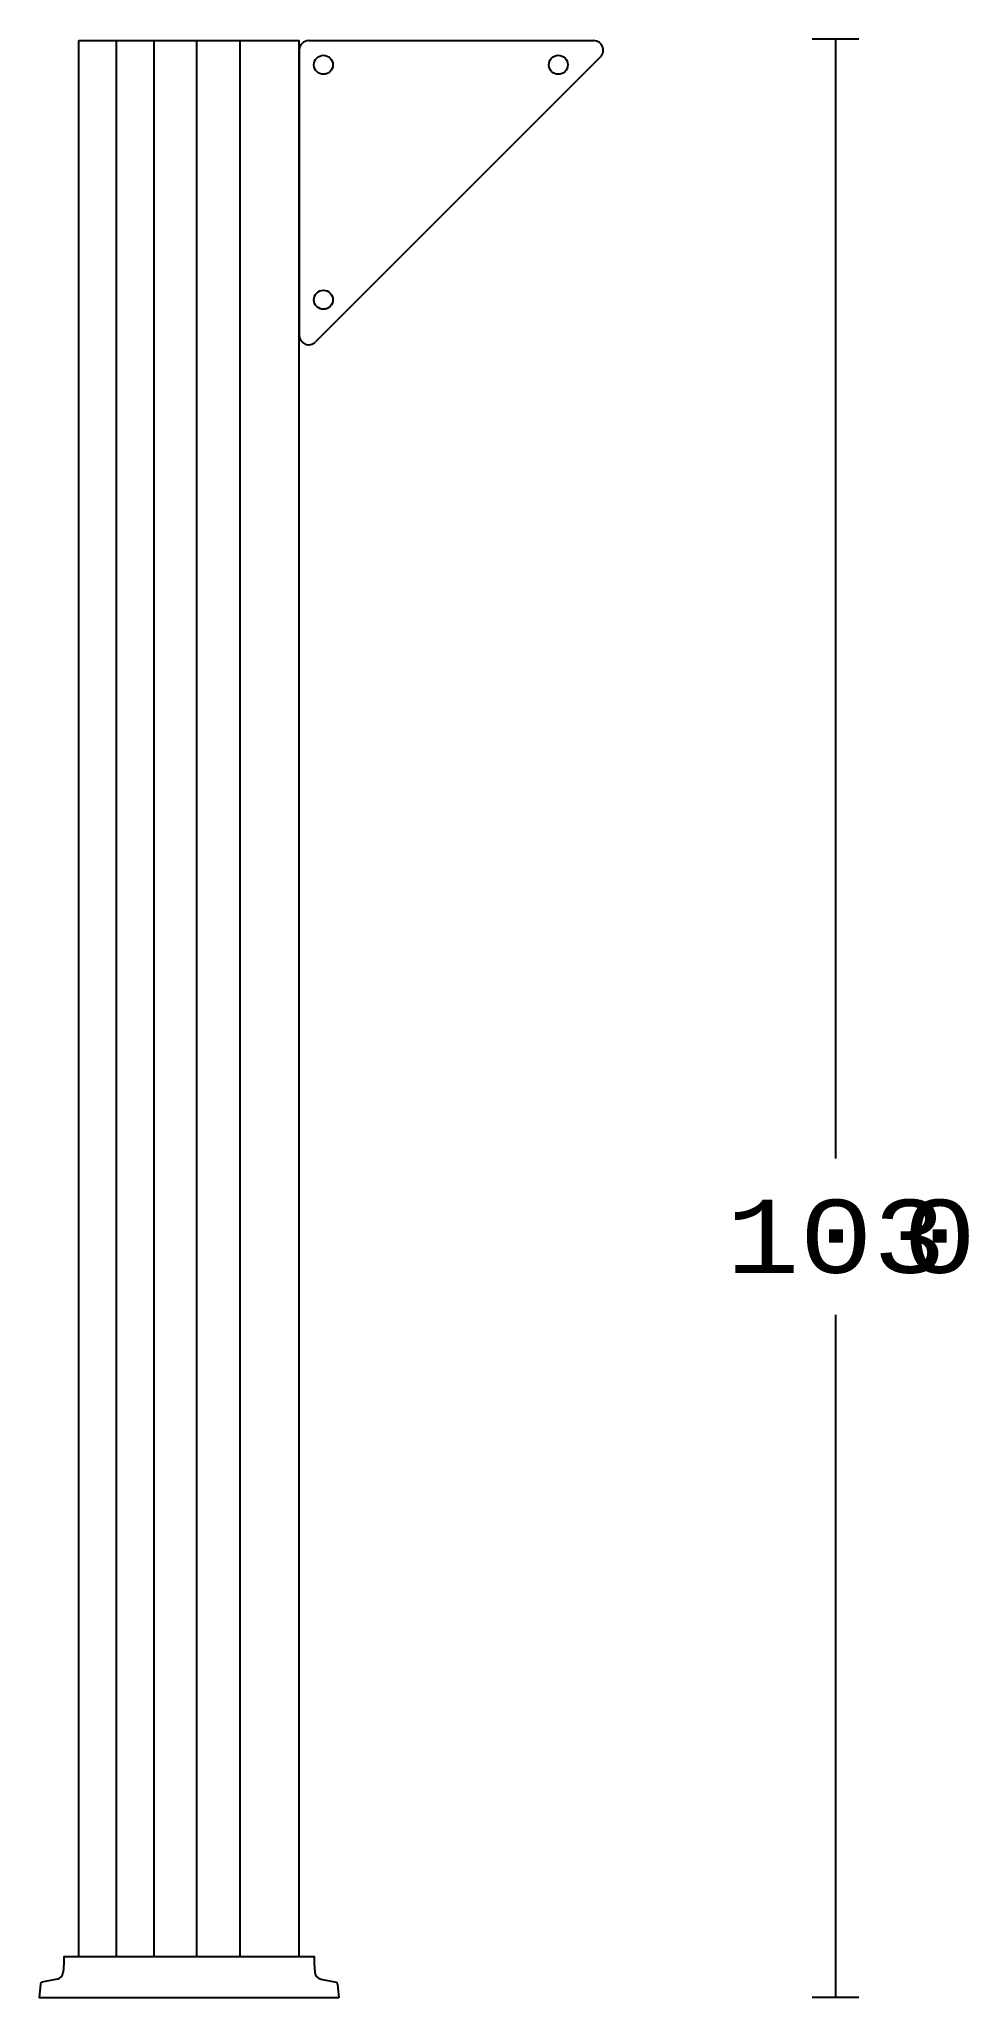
# Model space of a CAD drawing. Extents: x 0 to 148, y 0 to 311.
import ezdxf

# ---------------------------------------------------------------- set-up
doc = ezdxf.new("R2010")
doc.units = 0
doc.layers.add('LIVELLO_1', color=160, linetype='Continuous')
doc.styles.add('STD', font='txt')

# ---------------------------------------------------------------- blocks, each defined once
blk = doc.blocks.new('AI9-BLK1')
at = {"layer": 'LIVELLO_1', "color": 7}
for p, q in [((-66.8, -148.87), (-66.8, 155.22)), ((-66.8, 155.22), (-31.79, 155.22)), ((-60.81, -148.87), (-60.81, 155.22)), ((-54.84, -148.87), (-54.84, 155.22)), ((-48.02, -148.87), (-48.02, 155.22)), ((-41.18, -148.87), (-41.18, 155.22)), ((-31.79, -148.87), (-31.79, 155.22)), ((-31.79, 153.71), (-31.79, 108.46)), ((-30.28, 155.22), (14.98, 155.22)), ((16.05, 152.64), (-29.21, 107.39)), ((57.05, 155.45), (49.67, 155.45)), ((53.35, 155.45), (53.35, -22.22)), ((53.35, -47.02), (53.35, -155.41)), ((-69.16, -148.87), (-69.16, -149.93)), ((-66.8, -148.87), (-31.79, -148.87)), ((-69.16, -149.93), (-69.28, -151.4)), ((-72.89, -153.26), (-73.08, -155.45)), ((-70.23, -152.48), (-72.65, -152.99)), ((-25.7, -153.26), (-25.51, -155.45)), ((57.05, -155.41), (49.67, -155.41)), ((-25.51, -155.45), (-73.08, -155.45))]:
    blk.add_line(p, q, dxfattribs=at)
blk.add_lwpolyline([(-69.16, -148.87), (-29.43, -148.87), (-29.43, -149.93)], dxfattribs=at)
for centre in [(-27.95, 151.38), (9.35, 151.38), (-27.95, 114.09)]:
    blk.add_circle(centre, 1.51, dxfattribs=at)
for points in [[(-30.28, 155.22), (-31.11, 155.22), (-31.79, 154.54), (-31.79, 153.71)], [(-70.23, -152.48), (-69.71, -152.37), (-69.33, -151.93), (-69.28, -151.4)], [(-72.65, -152.99), (-72.78, -153.02), (-72.87, -153.13), (-72.89, -153.26)], [(-25.7, -153.26), (-25.71, -153.13), (-25.81, -153.02), (-25.94, -152.99)]]:
    blk.add_open_spline(points, degree=3, dxfattribs=at)
for points, knots in [([(16.05, 152.64), (16.47, 153.08), (16.61, 153.72), (16.37, 154.29), (16.14, 154.85), (15.59, 155.22), (14.98, 155.22)], [0, 0, 0, 0, 1, 1, 1, 2, 2, 2, 2]), ([(-31.79, 108.46), (-31.79, 107.85), (-31.42, 107.3), (-30.86, 107.06), (-30.29, 106.83), (-29.64, 106.96), (-29.21, 107.39)], [0, 0, 0, 0, 1, 1, 1, 2, 2, 2, 2]), ([(-29.43, -149.93), (-29.43, -149.93), (-29.31, -151.4), (-29.31, -151.4), (-29.26, -151.93), (-28.88, -152.37), (-28.35, -152.48), (-28.35, -152.48), (-25.94, -152.99), (-25.94, -152.99)], [0, 0, 0, 0, 1, 1, 1, 2, 2, 2, 3, 3, 3, 3])]:
    blk.add_open_spline(points, degree=3, knots=knots, dxfattribs=at)
at = {"layer": 'LIVELLO_1', "color": 7, "char_height": 11.6178, "attachment_point": 1, "style": 'STD'}
for s, insert in [('\\fCourier|b0|i0;\\H11.6178;\\C7;103', (35.99, -28.76)), ('\\fCourier|b0|i0;\\H11.6178;\\C7;0', (64.08, -28.76))]:
    blk.add_mtext(s, dxfattribs=dict(at, insert=insert))

msp = doc.modelspace()

# ---------------------------------------------------------------- block references
at = {"layer": 'LIVELLO_1', "color": 7}
msp.add_blockref('AI9-BLK1', (73.446507, 155.818999), dxfattribs=at)

doc.saveas('drawing.dxf')
